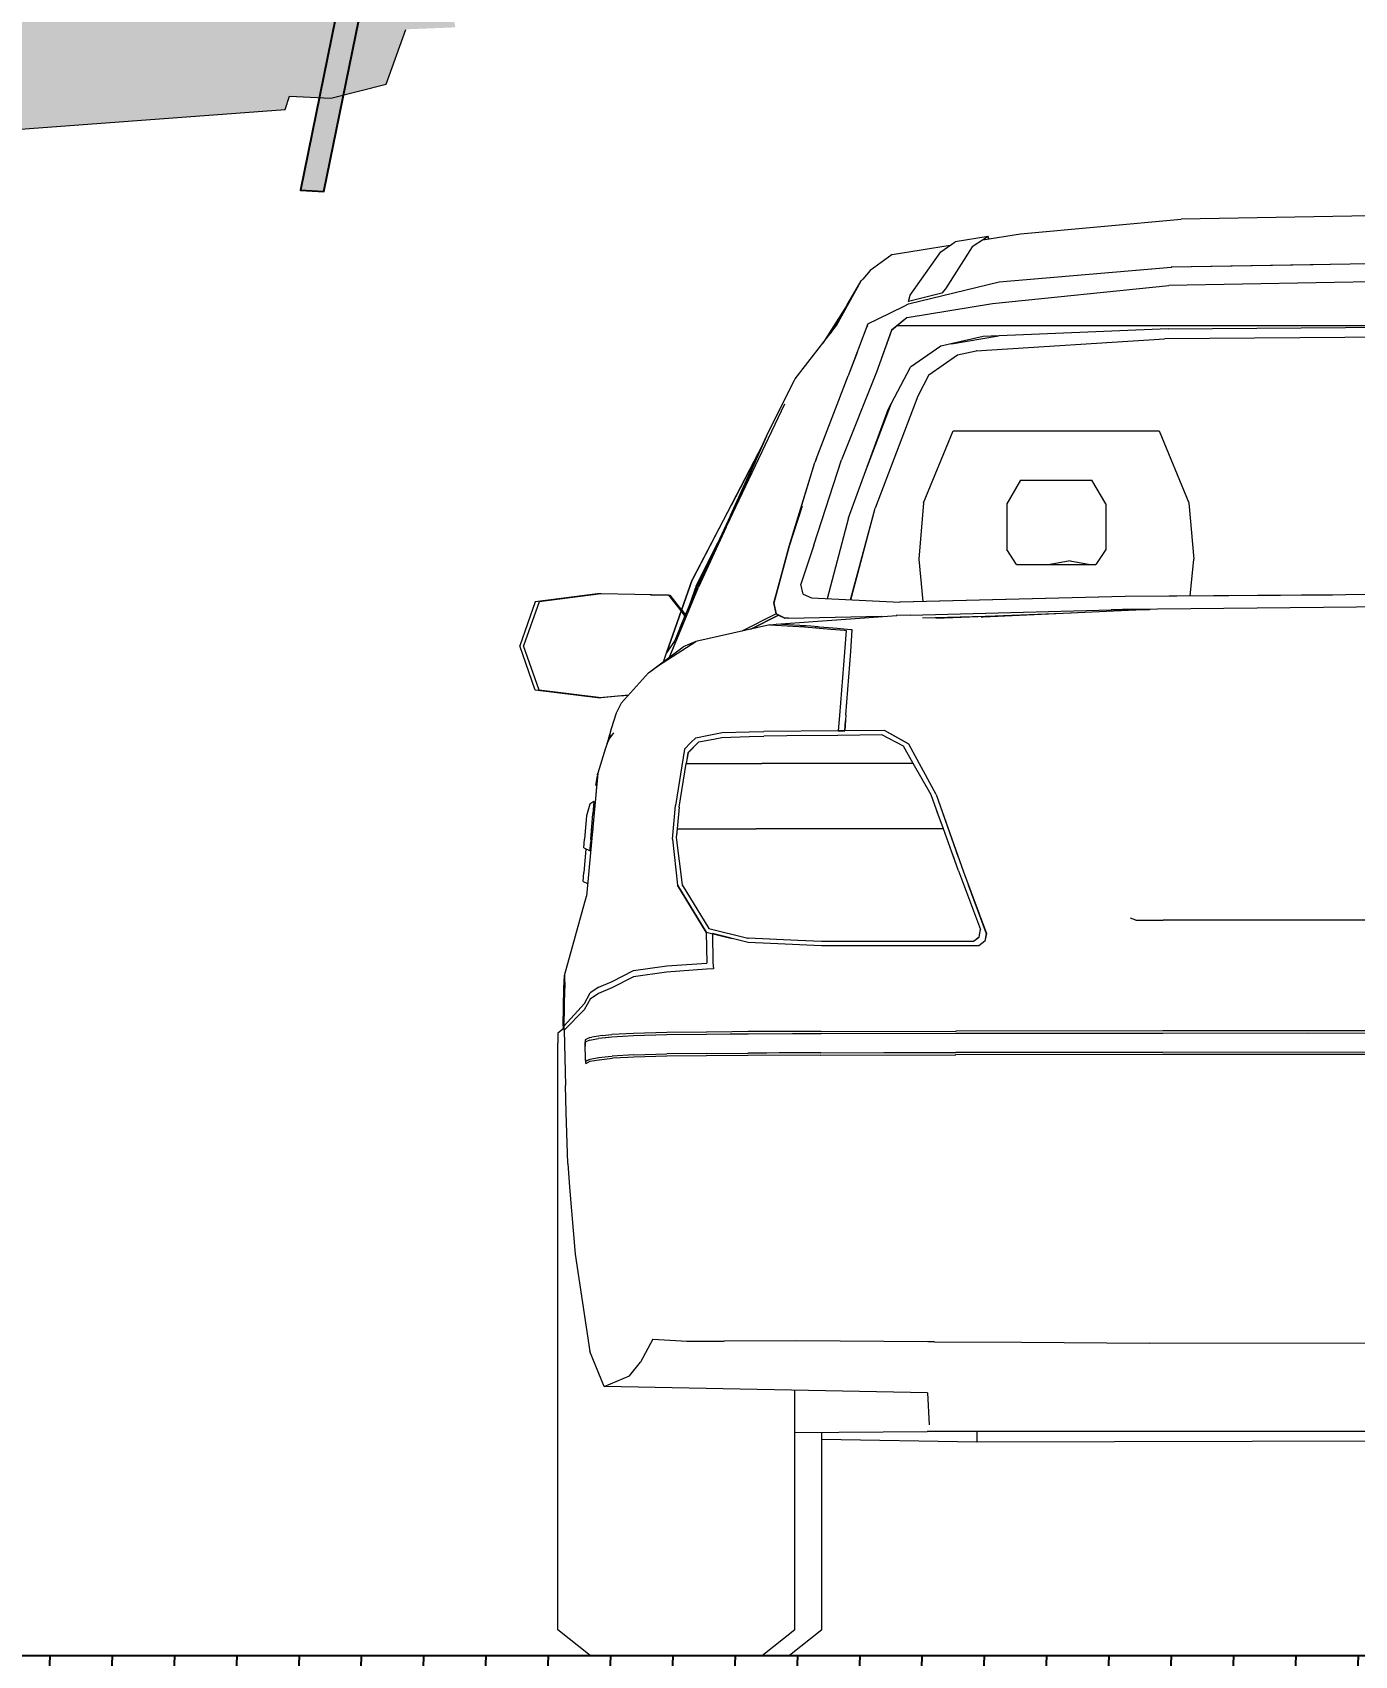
# Model space of a CAD drawing. Header units: metres. Extents: x 668617 to 675126, y 2286318 to 2293677.
# Drawn here: x 672143.228 to 672144.555, y 2287822.647 to 2287824.276 of the extents above; entities that cross this region are included whole.
import ezdxf

# ---------------------------------------------------------------- set-up
doc = ezdxf.new("R2010")
doc.units = ezdxf.units.M
doc.header["$MEASUREMENT"] = 0
doc.linetypes.add('CONTINUA', pattern=[0])
doc.layers.add('29-AMBIENTACION', color=252, linetype='Continuous', lineweight=0)
for name, color, linetype in [('DMTG_SECCIONES_VIALES', 250, 'Continuous'), ('ESTACIÓN', 7, 'Continuous'), ('PERSONA', 7, 'CONTINUA'), ('PERSONAS HATCH', 254, 'Continuous')]:
    doc.layers.add(name, color=color, linetype=linetype)
doc.styles.get("Standard").update_dxf_attribs({"font": 'arial.ttf'})
doc.dimstyles.get("Standard").update_dxf_attribs({"dimtxt": 0.18, "dimasz": 0.18, "dimexe": 0.18, "dimexo": 0.0625, "dimgap": 0.09, "dimtad": 0, "dimtih": 1, "dimtoh": 1, "dimdec": 4, "dimzin": 0, "dimdsep": 46, "dimtxsty": 'Standard', "dimcen": 0.09, "dimadec": 0, "dimazin": 0, "dimtfac": 1, "dimtdec": 4, "dimtofl": 0, "dimtmove": 0, "dimatfit": 3, "dimfxl": 1, "dimtolj": 1, "dimtzin": 0, "dimarcsym": 0})

# ---------------------------------------------------------------- blocks, each defined once
blk = doc.blocks.new('_ArchTick')
at = {"color": 0, "linetype": 'ByBlock', "const_width": 0.15}
blk.add_lwpolyline([(-0.5, -0.5), (0.5, 0.5)], dxfattribs=at)
blk = doc.blocks.new('*D450')
at = {"layer": 'Defpoints', "color": 0, "transparency": 16777216}
for p in [(672139.4035, 2287822.6467), (672146.4035, 2287822.6467), (672146.4035, 2287820.8551)]:
    blk.add_point(p, dxfattribs=at)
at = {"layer": 'DMTG_SECCIONES_VIALES', "color": 0, "lineweight": -2, "transparency": 16777216}
for p, q in [((672139.4035, 2287822.5842), (672139.4035, 2287820.6751)), ((672146.4035, 2287822.5842), (672146.4035, 2287820.6751)), ((672139.4035, 2287820.8551), (672142.5808, 2287820.8551)), ((672146.4035, 2287820.8551), (672143.2263, 2287820.8551))]:
    blk.add_line(p, q, dxfattribs=at)
at = {"layer": 'DMTG_SECCIONES_VIALES', "color": 0, "lineweight": -2, "transparency": 16777216, "xscale": 0.18, "yscale": 0.18, "zscale": 0.18, "rotation": 180}
blk.add_blockref('_ArchTick', (672139.4035, 2287820.8551), dxfattribs=at)
at = {"layer": 'DMTG_SECCIONES_VIALES', "color": 0, "lineweight": -2, "transparency": 16777216, "xscale": 0.18, "yscale": 0.18, "zscale": 0.18}
blk.add_blockref('_ArchTick', (672146.4035, 2287820.8551), dxfattribs=at)
at = {"layer": 'DMTG_SECCIONES_VIALES', "color": 0, "transparency": 16777216, "insert": (672142.9035, 2287820.8551), "char_height": 0.18, "attachment_point": 5}
blk.add_mtext('\\A1;7.50', dxfattribs=at)
blk = doc.blocks.new('A$C1159671A')
at = {"layer": '29-AMBIENTACION'}
for p, q in [((0.5025, 1.4273), (0.6638, 1.4422)), ((0.9362, 1.4471), (0.6638, 1.4422)), ((0.4226, 1.4093), (0.437, 1.4194)), ((0.4703, 1.4247), (0.437, 1.4194)), ((0.4703, 1.4247), (0.4542, 1.4145)), ((0.4648, 1.4213), (0.5025, 1.4273)), ((0.471, 1.4223), (0.4703, 1.4247)), ((0.3737, 1.4066), (0.3517, 1.3906)), ((0.3737, 1.4066), (0.4321, 1.416)), ((0.392, 1.3659), (0.4226, 1.4093)), ((0.4542, 1.4145), (0.4273, 1.3723)), ((0.3517, 1.3906), (0.3442, 1.3819)), ((0.54, 1.3843), (0.6538, 1.3938)), ((0.6189, 1.3909), (0.6538, 1.3939)), ((0.9362, 1.3986), (0.6538, 1.3939)), ((0.7966, 1.3963), (0.6538, 1.3938)), ((0.6542, 1.3939), (0.6545, 1.3939)), ((0.9362, 1.3987), (0.6545, 1.3939)), ((0.318, 1.3355), (0.3428, 1.3803)), ((0.3286, 1.3563), (0.3428, 1.3803)), ((0.3442, 1.3819), (0.3428, 1.3803)), ((0.3903, 1.357), (0.4812, 1.3794)), ((0.4273, 1.3723), (0.4236, 1.3678)), ((0.4744, 1.3576), (0.6516, 1.3755)), ((0.4812, 1.3794), (0.54, 1.3843)), ((0.4812, 1.3794), (0.4812, 1.3794)), ((0.9362, 1.3808), (0.6516, 1.3755)), ((0.9362, 1.3808), (0.6516, 1.3755)), ((0.6516, 1.3755), (0.6516, 1.3755)), ((0.3286, 1.3563), (0.3041, 1.3176)), ((0.3286, 1.3563), (0.3122, 1.3281)), ((0.3598, 1.342), (0.3857, 1.3548)), ((0.3857, 1.3548), (0.3903, 1.357)), ((0.3857, 1.3548), (0.3857, 1.3548)), ((0.3857, 1.3548), (0.3857, 1.3548)), ((0.3857, 1.3548), (0.3857, 1.3548)), ((0.3889, 1.3435), (0.4744, 1.3576)), ((0.4236, 1.3678), (0.3903, 1.3596)), ((0.3903, 1.3596), (0.392, 1.3659)), ((0.3903, 1.357), (0.3903, 1.357)), ((0.4744, 1.3576), (0.4744, 1.3576)), ((0.3495, 1.3369), (0.3295, 1.2848)), ((0.3495, 1.3369), (0.3483, 1.3337)), ((0.3495, 1.3369), (0.3598, 1.342)), ((0.3495, 1.3369), (0.3495, 1.3369)), ((0.3598, 1.342), (0.3598, 1.342)), ((0.3598, 1.342), (0.3598, 1.342)), ((0.3612, 1.3427), (0.3612, 1.3427)), ((0.3889, 1.3435), (0.373, 1.3306)), ((0.3889, 1.3434), (0.373, 1.3305)), ((0.3889, 1.3434), (0.3889, 1.3434)), ((0.2763, 1.2817), (0.318, 1.3355)), ((0.318, 1.3355), (0.318, 1.3355)), ((0.373, 1.3306), (0.3579, 1.2884)), ((0.373, 1.3305), (0.3579, 1.2884)), ((0.3791, 1.3355), (0.9362, 1.3355)), ((0.465, 1.3242), (0.4228, 1.3145)), ((0.4332, 1.3169), (0.4806, 1.3249)), ((0.4582, 1.3101), (0.6472, 1.322)), ((0.6508, 1.3322), (0.465, 1.3242)), ((0.9362, 1.3243), (0.6472, 1.322)), ((0.6472, 1.322), (0.6472, 1.322)), ((0.6472, 1.322), (0.6472, 1.322)), ((0.6508, 1.3322), (0.9362, 1.3343)), ((0.3386, 1.3083), (0.3297, 1.2848)), ((0.4228, 1.3145), (0.3923, 1.2934)), ((0.4106, 1.2857), (0.4395, 1.3058)), ((0.4106, 1.2857), (0.4395, 1.3058)), ((0.4395, 1.3058), (0.4582, 1.3101)), ((0.4395, 1.3058), (0.4582, 1.3101)), ((0.4395, 1.3058), (0.4395, 1.3058)), ((0.4583, 1.3101), (0.4582, 1.3101)), ((0.3579, 1.2884), (0.3229, 1.2005)), ((0.3699, 1.2512), (0.3923, 1.2934)), ((0.3923, 1.2934), (0.3923, 1.2934)), ((0.2476, 1.2242), (0.2763, 1.2817)), ((0.2476, 1.2242), (0.2755, 1.2801)), ((0.2763, 1.2817), (0.2763, 1.2817)), ((0.2975, 1.2013), (0.3297, 1.2848)), ((0.3295, 1.2848), (0.3295, 1.2847)), ((0.4106, 1.2857), (0.3994, 1.2644)), ((0.4106, 1.2857), (0.3994, 1.2644)), ((0.207, 1.133), (0.2659, 1.2568)), ((0.2659, 1.2568), (0.2659, 1.2568)), ((0.3463, 1.1871), (0.3732, 1.2574)), ((0.3994, 1.2644), (0.3567, 1.1519)), ((0.3994, 1.2644), (0.3567, 1.1519)), ((0.3994, 1.2644), (0.3994, 1.2644)), ((0.3298, 1.1422), (0.3698, 1.2511)), ((0.3698, 1.2511), (0.3699, 1.2512)), ((0.2476, 1.2242), (0.2091, 1.1375)), ((0.2476, 1.2242), (0.2094, 1.1381)), ((0.2115, 1.1445), (0.2476, 1.2242)), ((0.4054, 1.1575), (0.4351, 1.2295)), ((0.4351, 1.2295), (0.6419, 1.2295)), ((0.6419, 1.2295), (0.6716, 1.1575)), ((0.2436, 1.2155), (0.1732, 1.0803)), ((0.2433, 1.2147), (0.212, 1.1547)), ((0.2434, 1.215), (0.2222, 1.1742)), ((0.2433, 1.2148), (0.2433, 1.2147)), ((0.2705, 1.114), (0.2962, 1.198)), ((0.2713, 1.1164), (0.2962, 1.198)), ((0.2951, 1.1147), (0.3229, 1.2005)), ((0.2952, 1.1147), (0.3229, 1.2005)), ((0.2975, 1.2013), (0.2962, 1.198)), ((0.2962, 1.198), (0.2962, 1.198)), ((0.5027, 1.18), (0.4888, 1.1562)), ((0.5027, 1.18), (0.5743, 1.18)), ((0.5882, 1.1562), (0.5743, 1.18)), ((0.2217, 1.1659), (0.2214, 1.1653)), ((0.2217, 1.1659), (0.2218, 1.1661)), ((0.4054, 1.1575), (0.4004, 1.1007)), ((0.6716, 1.1575), (0.6766, 1.1007)), ((0.2118, 1.1543), (0.1731, 1.0801)), ((0.2115, 1.1445), (0.1782, 1.0734)), ((0.2106, 1.1409), (0.2105, 1.1406)), ((0.212, 1.1547), (0.2118, 1.1543)), ((0.2834, 1.1541), (0.2705, 1.114)), ((0.2826, 1.1534), (0.2829, 1.1545)), ((0.3299, 1.1423), (0.3084, 1.0611)), ((0.3298, 1.1422), (0.3298, 1.1422)), ((0.3321, 1.0599), (0.3567, 1.1519)), ((0.3322, 1.0599), (0.3567, 1.1519)), ((0.4888, 1.1562), (0.4888, 1.1104)), ((0.5882, 1.1562), (0.5882, 1.1104)), ((0.207, 1.133), (0.1792, 1.0728)), ((0.2102, 1.1399), (0.2103, 1.1402)), ((0.1994, 1.1186), (0.1769, 1.074)), ((0.1769, 1.074), (0.1988, 1.1174)), ((0.255, 1.0568), (0.2706, 1.1141)), ((0.2705, 1.114), (0.255, 1.0567)), ((0.2589, 1.0713), (0.2705, 1.114)), ((0.2706, 1.1141), (0.2712, 1.1163)), ((0.2951, 1.1147), (0.2822, 1.0756)), ((0.2952, 1.1147), (0.2822, 1.0756)), ((0.4987, 1.0955), (0.4888, 1.1104)), ((0.5882, 1.1104), (0.5783, 1.0955)), ((0.1761, 1.071), (0.1903, 1.0993)), ((0.4004, 1.1007), (0.4045, 1.0582)), ((0.4987, 1.0955), (0.5783, 1.0955)), ((0.5525, 1.0991), (0.5325, 1.0955)), ((0.5525, 1.0991), (0.5725, 1.0955)), ((0.6731, 1.0638), (0.6766, 1.1007)), ((0.1473, 1.0069), (0.1731, 1.0801)), ((0.1475, 1.0072), (0.1733, 1.0803)), ((0.1731, 1.0801), (0.1731, 1.0801)), ((0.1732, 1.0803), (0.1732, 1.0803)), ((0.1822, 1.0819), (0.1754, 1.0685)), ((0.1812, 1.0771), (0.1792, 1.0728)), ((0.1822, 1.0819), (0.1823, 1.0821)), ((0.2844, 1.0658), (0.2822, 1.0756)), ((0.0778, 1.066), (0.0155, 1.0581)), ((0.0817, 1.066), (0.0194, 1.0581)), ((0.0817, 1.066), (0.0778, 1.066)), ((0.1492, 1.0646), (0.0817, 1.066)), ((0.0817, 1.066), (0.0817, 1.066)), ((0.1311, 1.065), (0.1506, 1.0646)), ((0.1492, 1.0646), (0.162, 1.0485)), ((0.1492, 1.0646), (0.162, 1.0485)), ((0.1492, 1.0646), (0.1492, 1.0646)), ((0.1502, 1.0024), (0.1792, 1.0728)), ((0.1506, 1.0646), (0.1624, 1.0497)), ((0.1611, 1.0322), (0.1782, 1.0734)), ((0.1769, 1.074), (0.1703, 1.0544)), ((0.1769, 1.074), (0.1704, 1.0548)), ((0.1717, 1.0579), (0.174, 1.0646)), ((0.1754, 1.0685), (0.1727, 1.0603)), ((0.1727, 1.0602), (0.1727, 1.0603)), ((0.174, 1.0646), (0.1742, 1.0652)), ((0.1742, 1.0652), (0.1761, 1.071)), ((0.1761, 1.071), (0.1761, 1.071)), ((0.2844, 1.0658), (0.2929, 1.0618)), ((0.2844, 1.0658), (0.2929, 1.0618)), ((0.2929, 1.0618), (0.3816, 1.0576)), ((0.2929, 1.0618), (0.2929, 1.0618)), ((0.6076, 1.0633), (0.3816, 1.0576)), ((0.6076, 1.0633), (0.3817, 1.0576)), ((0.9362, 1.0656), (0.6076, 1.0633)), ((0.8157, 1.0647), (0.6076, 1.0633)), ((0.0155, 1.0581), (0, 1.0137)), ((0.0194, 1.0581), (0.0038, 1.0138)), ((0.0194, 1.0581), (0.0038, 1.0137)), ((0.162, 1.0485), (0.1647, 1.0451)), ((0.162, 1.0484), (0.1647, 1.0451)), ((0.1625, 1.0497), (0.1661, 1.0451)), ((0.1647, 1.0451), (0.1652, 1.0422)), ((0.1647, 1.0451), (0.1652, 1.0422)), ((0.1661, 1.0451), (0.1662, 1.0447)), ((0.2572, 1.0459), (0.2229, 1.0286)), ((0.2319, 1.0306), (0.2597, 1.0447)), ((0.2597, 1.0447), (0.2319, 1.0306)), ((0.2573, 1.046), (0.255, 1.0568)), ((0.255, 1.0567), (0.2572, 1.0459)), ((0.2572, 1.0459), (0.2552, 1.0555)), ((0.2572, 1.0459), (0.2552, 1.0555)), ((0.2661, 1.0416), (0.2572, 1.0459)), ((0.2572, 1.0459), (0.2661, 1.0416)), ((0.2597, 1.0447), (0.2572, 1.0459)), ((0.2572, 1.0459), (0.2572, 1.0459)), ((0.2661, 1.0416), (0.2573, 1.046)), ((0.2574, 1.0356), (0.3784, 1.0442)), ((0.2597, 1.0447), (0.266, 1.0416)), ((0.2696, 1.0417), (0.3634, 1.0436)), ((0.3784, 1.0442), (0.3779, 1.0442)), ((0.3786, 1.0442), (0.3784, 1.0442)), ((0.3784, 1.0442), (0.3784, 1.0442)), ((0.3917, 1.0446), (0.3786, 1.0442)), ((0.3917, 1.0446), (0.6068, 1.0502)), ((0.4794, 1.0436), (0.4044, 1.0417)), ((0.5535, 1.0466), (0.4175, 1.0411)), ((0.6402, 1.0507), (0.4653, 1.0424)), ((0.6063, 1.0502), (0.5938, 1.0498)), ((0.6067, 1.0502), (0.6051, 1.0501)), ((0.6325, 1.0503), (0.6063, 1.0502)), ((0.6067, 1.0502), (0.6063, 1.0502)), ((0.6067, 1.0502), (0.6063, 1.0502)), ((0.6067, 1.0502), (0.632, 1.0503)), ((0.6068, 1.0502), (0.6067, 1.0502)), ((0.6094, 1.0502), (0.6112, 1.0502)), ((0.6321, 1.0503), (0.632, 1.0503)), ((0.9362, 1.0534), (0.6402, 1.0507)), ((0.1502, 1.0024), (0.1647, 1.0377)), ((0.1611, 1.0322), (0.1556, 1.0191)), ((0.251, 1.035), (0.1766, 1.018)), ((0.251, 1.035), (0.2574, 1.0356)), ((0.251, 1.035), (0.2858, 1.0327)), ((0.2871, 1.0337), (0.2574, 1.0356)), ((0.2661, 1.0416), (0.266, 1.0416)), ((0.2696, 1.0417), (0.2661, 1.0416)), ((0.2921, 1.0334), (0.2818, 1.034)), ((0.2858, 1.0327), (0.3122, 1.0305)), ((0.2858, 1.0327), (0.2858, 1.0327)), ((0.2991, 1.0328), (0.2921, 1.0334)), ((0.3185, 1.0312), (0.2964, 1.033)), ((0.3122, 1.0305), (0.326, 1.0294)), ((0.3324, 1.03), (0.3185, 1.0312)), ((0.3275, 1.0292), (0.3258, 1.0075)), ((0.326, 1.0294), (0.3275, 1.0292)), ((0.3322, 1.0082), (0.3338, 1.0299)), ((0.3338, 1.0299), (0.3324, 1.03)), ((0.4653, 1.0424), (0.4633, 1.0422)), ((0.0155, 0.9694), (0, 1.0137)), ((0.0194, 0.9694), (0.0038, 1.0138)), ((0.0194, 0.9694), (0.0038, 1.0137)), ((0.1293, 0.9867), (0.1641, 1.0129)), ((0.1393, 0.9939), (0.1766, 1.018)), ((0.1556, 1.0191), (0.1473, 1.0069)), ((0.1766, 1.018), (0.1641, 1.0129)), ((0.1441, 0.9978), (0.1473, 1.0069)), ((0.3258, 1.0075), (0.3209, 0.9439)), ((0.3272, 0.9445), (0.3322, 1.0082)), ((0.102, 0.9566), (0.1293, 0.9867)), ((0.1293, 0.9867), (0.1393, 0.9939)), ((0.0778, 0.9616), (0.0155, 0.9694)), ((0.0817, 0.9616), (0.0194, 0.9694)), ((0.0817, 0.9616), (0.0778, 0.9616)), ((0.08, 0.9618), (0.1094, 0.9647)), ((0.1091, 0.9644), (0.0817, 0.9616)), ((0.0817, 0.9616), (0.0817, 0.9616)), ((0.1, 0.9635), (0.109, 0.9643)), ((0.1091, 0.9644), (0.1091, 0.9644)), ((0.0921, 0.9307), (0.097, 0.9465)), ((0.097, 0.9465), (0.102, 0.9566)), ((0.0906, 0.9258), (0.0921, 0.9307)), ((0.3209, 0.9439), (0.3197, 0.9284)), ((0.3272, 0.9445), (0.3262, 0.9284)), ((0.3262, 0.9284), (0.3269, 0.9385)), ((0.0875, 0.9158), (0.086, 0.9109)), ((0.0875, 0.9158), (0.0904, 0.9215)), ((0.0879, 0.9165), (0.0904, 0.9248)), ((0.0904, 0.9244), (0.0882, 0.9172)), ((0.0902, 0.9212), (0.0904, 0.9244)), ((0.094, 0.9265), (0.0904, 0.9215)), ((0.0904, 0.9248), (0.0906, 0.9258)), ((0.0904, 0.9248), (0.0904, 0.9247)), ((0.0904, 0.9248), (0.0904, 0.9248)), ((0.0904, 0.9247), (0.0907, 0.9219)), ((0.0906, 0.9219), (0.0904, 0.9244)), ((0.1654, 0.9101), (0.1718, 0.9166)), ((0.1654, 0.9101), (0.1718, 0.9166)), ((0.1798, 0.9174), (0.1688, 0.9064)), ((0.1798, 0.9174), (0.1689, 0.9064)), ((0.1718, 0.9166), (0.1767, 0.9215)), ((0.1718, 0.9166), (0.1718, 0.9166)), ((0.1767, 0.9215), (0.1899, 0.9241)), ((0.1767, 0.9215), (0.1767, 0.9215)), ((0.1798, 0.9174), (0.1962, 0.9205)), ((0.1798, 0.9174), (0.1798, 0.9174)), ((0.1899, 0.9241), (0.1931, 0.9247)), ((0.1899, 0.9241), (0.1899, 0.9241)), ((0.1931, 0.9247), (0.2032, 0.9267)), ((0.1962, 0.9205), (0.2028, 0.9218)), ((0.2028, 0.9218), (0.2301, 0.9227)), ((0.2032, 0.9267), (0.2302, 0.9273)), ((0.2301, 0.9227), (0.2448, 0.9232)), ((0.2302, 0.9273), (0.2451, 0.9276)), ((0.2679, 0.9234), (0.2448, 0.9232)), ((0.2448, 0.9232), (0.2448, 0.9232)), ((0.3197, 0.9284), (0.2451, 0.9276)), ((0.2451, 0.9276), (0.2451, 0.9276)), ((0.3193, 0.9239), (0.2679, 0.9234)), ((0.3194, 0.9239), (0.3193, 0.9239)), ((0.3635, 0.9243), (0.3194, 0.9239)), ((0.3634, 0.9243), (0.3194, 0.9239)), ((0.3661, 0.9288), (0.3197, 0.9284)), ((0.3197, 0.9284), (0.3262, 0.9284)), ((0.3661, 0.9288), (0.3262, 0.9284)), ((0.3852, 0.9129), (0.3634, 0.9243)), ((0.3852, 0.9129), (0.3635, 0.9243)), ((0.3905, 0.915), (0.3661, 0.9288)), ((0.3895, 0.9156), (0.3661, 0.9288)), ((0.395, 0.8957), (0.3852, 0.9129)), ((0.3949, 0.8957), (0.3852, 0.9129)), ((0.4179, 0.8645), (0.3905, 0.915)), ((0.4179, 0.8644), (0.3905, 0.915)), ((0.086, 0.9109), (0.0783, 0.8859)), ((0.1654, 0.9101), (0.1562, 0.8534)), ((0.1654, 0.9101), (0.1562, 0.8534)), ((0.1689, 0.9064), (0.1671, 0.8957)), ((0.1688, 0.9064), (0.1677, 0.8994)), ((0.0783, 0.8859), (0.0669, 0.7625)), ((0.078, 0.8843), (0.0763, 0.8646)), ((0.0763, 0.8734), (0.0779, 0.8833)), ((0.078, 0.8843), (0.0783, 0.8859)), ((0.0781, 0.8844), (0.078, 0.8843)), ((0.16, 0.8519), (0.1671, 0.8957)), ((0.16, 0.8519), (0.1671, 0.8957)), ((0.1671, 0.8957), (0.2008, 0.8957)), ((0.1671, 0.8957), (0.1671, 0.8957)), ((0.2008, 0.8957), (0.2428, 0.8957)), ((0.3172, 0.8957), (0.2428, 0.8957)), ((0.395, 0.8957), (0.3172, 0.8957)), ((0.3172, 0.8957), (0.3172, 0.8957)), ((0.4129, 0.8642), (0.3949, 0.8957)), ((0.4218, 0.8397), (0.4129, 0.8642)), ((0.4129, 0.8642), (0.4129, 0.8642)), ((0.4139, 0.8613), (0.4129, 0.8642)), ((0.4179, 0.8645), (0.4453, 0.7867)), ((0.4179, 0.8644), (0.4401, 0.8016)), ((0.0703, 0.8548), (0.0669, 0.8432)), ((0.0743, 0.8574), (0.0703, 0.8548)), ((0.0743, 0.8574), (0.0734, 0.845)), ((0.1531, 0.8198), (0.1562, 0.8534)), ((0.16, 0.8519), (0.1579, 0.8301)), ((0.16, 0.8519), (0.1579, 0.8301)), ((0.0669, 0.8432), (0.065, 0.8197)), ((0.0714, 0.8194), (0.0734, 0.845)), ((0.0735, 0.8355), (0.0728, 0.8263)), ((0.0735, 0.8355), (0.0738, 0.8371)), ((0.4252, 0.8301), (0.4191, 0.8471)), ((0.0643, 0.8109), (0.065, 0.8197)), ((0.0705, 0.8081), (0.0712, 0.8171)), ((0.0706, 0.81), (0.0712, 0.8171)), ((0.0714, 0.8194), (0.0712, 0.8171)), ((0.0725, 0.8229), (0.0716, 0.8223)), ((0.1531, 0.8198), (0.1582, 0.7735)), ((0.1531, 0.8198), (0.1531, 0.8198)), ((0.1579, 0.8301), (0.1571, 0.8212)), ((0.1571, 0.8212), (0.1628, 0.7738)), ((0.1579, 0.8301), (0.1573, 0.8231)), ((0.1579, 0.8301), (0.183, 0.8301)), ((0.1579, 0.8301), (0.1579, 0.8301)), ((0.183, 0.8301), (0.1956, 0.8301)), ((0.1956, 0.8301), (0.2373, 0.8301)), ((0.3112, 0.8301), (0.2373, 0.8301)), ((0.4252, 0.8301), (0.3112, 0.8301)), ((0.4405, 0.7879), (0.4252, 0.8301)), ((0.0643, 0.8109), (0.0705, 0.8081)), ((0.0662, 0.8095), (0.0644, 0.7861)), ((0.0664, 0.8099), (0.0662, 0.8095)), ((0.4405, 0.7879), (0.4344, 0.8048)), ((0.0637, 0.7772), (0.0644, 0.7861)), ((0.4405, 0.7879), (0.4626, 0.7288)), ((0.4453, 0.7867), (0.4684, 0.7251)), ((0.0637, 0.7772), (0.068, 0.7752)), ((0.1582, 0.7735), (0.1872, 0.7263)), ((0.1872, 0.7263), (0.1582, 0.7735)), ((0.1628, 0.7738), (0.1898, 0.73)), ((0.1628, 0.7738), (0.1633, 0.7729)), ((0.4501, 0.7738), (0.4683, 0.7251)), ((0.0449, 0.6829), (0.0669, 0.7625)), ((0.6185, 0.7383), (0.613, 0.7404)), ((0.6185, 0.7383), (0.6457, 0.7383)), ((0.9362, 0.7383), (0.6457, 0.7383)), ((0.1872, 0.7263), (0.2132, 0.7199)), ((0.1872, 0.7263), (0.1876, 0.6953)), ((0.1872, 0.7263), (0.1872, 0.7263)), ((0.1898, 0.73), (0.229, 0.7203)), ((0.1934, 0.7248), (0.1938, 0.6957)), ((0.2291, 0.7159), (0.1934, 0.7248)), ((0.1934, 0.7248), (0.1938, 0.6957)), ((0.251, 0.7193), (0.229, 0.7203)), ((0.229, 0.7203), (0.2291, 0.7203)), ((0.2791, 0.718), (0.2291, 0.7203)), ((0.3027, 0.7169), (0.2791, 0.718)), ((0.461, 0.7211), (0.4554, 0.7169)), ((0.4601, 0.7204), (0.4554, 0.7169)), ((0.4667, 0.7171), (0.4609, 0.7127)), ((0.4667, 0.7171), (0.4609, 0.7127)), ((0.461, 0.7211), (0.4626, 0.7288)), ((0.4615, 0.7235), (0.4626, 0.7288)), ((0.4626, 0.7288), (0.4626, 0.7288)), ((0.4684, 0.7251), (0.4667, 0.7171)), ((0.4683, 0.7251), (0.4667, 0.7171)), ((0.2517, 0.7149), (0.2291, 0.7159)), ((0.3027, 0.7127), (0.2517, 0.7149)), ((0.4382, 0.7169), (0.3027, 0.7169)), ((0.3027, 0.7169), (0.3027, 0.7169)), ((0.438, 0.7127), (0.3027, 0.7127)), ((0.3027, 0.7127), (0.3027, 0.7127)), ((0.4609, 0.7127), (0.438, 0.7127)), ((0.438, 0.7127), (0.438, 0.7127)), ((0.4554, 0.7169), (0.4382, 0.7169)), ((0.4554, 0.7169), (0.4554, 0.7169)), ((0.0926, 0.6767), (0.1142, 0.6879)), ((0.1142, 0.6879), (0.1475, 0.6925)), ((0.1142, 0.6879), (0.1142, 0.6879)), ((0.1474, 0.6862), (0.1142, 0.6816)), ((0.1875, 0.689), (0.1474, 0.6862)), ((0.1474, 0.6862), (0.1474, 0.6862)), ((0.1475, 0.6925), (0.1876, 0.6953)), ((0.1475, 0.6925), (0.1475, 0.6925)), ((0.1943, 0.6895), (0.1875, 0.689)), ((0.1938, 0.6957), (0.1943, 0.6895)), ((0.1938, 0.6957), (0.1943, 0.6895)), ((0.0434, 0.6323), (0.0443, 0.6701)), ((0.0434, 0.6323), (0.0443, 0.6701)), ((0.0443, 0.6701), (0.0449, 0.6828)), ((0.0444, 0.6323), (0.0452, 0.6701)), ((0.0449, 0.6829), (0.0452, 0.6701)), ((0.0449, 0.6828), (0.0449, 0.6829)), ((0.0792, 0.671), (0.0706, 0.6654)), ((0.0925, 0.6704), (0.0791, 0.6647)), ((0.0792, 0.671), (0.0926, 0.6767)), ((0.1142, 0.6816), (0.0925, 0.6704)), ((0.0925, 0.6704), (0.0925, 0.6704)), ((0.0926, 0.6767), (0.0926, 0.6767)), ((0.0444, 0.6323), (0.0648, 0.6546)), ((0.0705, 0.6591), (0.0647, 0.6483)), ((0.0648, 0.6546), (0.0706, 0.6654)), ((0.0648, 0.6546), (0.0648, 0.6546)), ((0.0791, 0.6647), (0.0705, 0.6591)), ((0.0647, 0.6483), (0.0445, 0.6278)), ((0.0445, 0.6299), (0.0382, 0.6249)), ((0.0382, 0.6249), (0.0382, 0.6147)), ((0.0434, 0.6323), (0.0434, 0.629)), ((0.0434, 0.6323), (0.0434, 0.629)), ((0.0444, 0.6323), (0.0444, 0.6323)), ((0.0445, 0.6278), (0.0444, 0.6323)), ((0.0445, 0.6278), (0.0457, 0.5722)), ((0.0701, 0.6205), (0.0655, 0.6182)), ((0.0701, 0.6205), (0.0722, 0.6208)), ((0.0788, 0.6219), (0.0722, 0.6208)), ((0.077, 0.6192), (0.0789, 0.6195)), ((0.0827, 0.6224), (0.0788, 0.6219)), ((0.0925, 0.621), (0.0789, 0.6195)), ((0.0827, 0.6224), (0.0924, 0.6235)), ((0.0925, 0.621), (0.0832, 0.62)), ((0.1142, 0.6247), (0.0924, 0.6235)), ((0.0924, 0.6235), (0.0924, 0.6235)), ((0.1142, 0.6222), (0.0925, 0.621)), ((0.1035, 0.6216), (0.0925, 0.621)), ((0.1476, 0.6255), (0.1142, 0.6247)), ((0.1475, 0.6231), (0.1142, 0.6222)), ((0.1476, 0.6255), (0.1475, 0.6255)), ((0.1875, 0.6236), (0.1475, 0.6231)), ((0.1876, 0.626), (0.1476, 0.6255)), ((0.1876, 0.626), (0.1875, 0.626)), ((0.211, 0.6238), (0.1875, 0.6236)), ((0.2131, 0.6263), (0.1876, 0.626)), ((0.2291, 0.6239), (0.211, 0.6238)), ((0.2291, 0.6264), (0.2131, 0.6263)), ((0.3025, 0.6267), (0.2291, 0.6264)), ((0.2737, 0.6241), (0.2291, 0.6239)), ((0.2291, 0.6239), (0.2291, 0.6239)), ((0.3025, 0.6242), (0.2737, 0.6241)), ((0.3025, 0.6267), (0.4379, 0.627)), ((0.3025, 0.6267), (0.4378, 0.627)), ((0.3025, 0.6267), (0.3025, 0.6267)), ((0.4378, 0.6245), (0.3025, 0.6242)), ((0.4092, 0.627), (0.4092, 0.6269)), ((0.4094, 0.627), (0.4094, 0.6269)), ((0.6456, 0.6272), (0.4378, 0.627)), ((0.6456, 0.6247), (0.4378, 0.6245)), ((0.6455, 0.6247), (0.4378, 0.6245)), ((0.6456, 0.6272), (0.4379, 0.627)), ((0.9362, 0.6248), (0.6455, 0.6247)), ((0.9362, 0.6273), (0.6456, 0.6272)), ((0.7909, 0.6248), (0.6456, 0.6247)), ((0.0382, 0.5848), (0.0382, 0.6147)), ((0.0655, 0.6182), (0.0655, 0.6182)), ((0.0655, 0.6182), (0.0655, 0.6118)), ((0.0658, 0.5999), (0.0655, 0.6118)), ((0.0668, 0.6164), (0.0656, 0.6158)), ((0.0656, 0.6158), (0.0656, 0.6158)), ((0.0656, 0.6107), (0.0656, 0.6158)), ((0.0659, 0.6011), (0.0657, 0.6107)), ((0.0702, 0.618), (0.0668, 0.6164)), ((0.0702, 0.618), (0.077, 0.6192)), ((0.1143, 0.6032), (0.0928, 0.6019)), ((0.1143, 0.6032), (0.1475, 0.604)), ((0.1143, 0.6032), (0.1143, 0.6032)), ((0.1873, 0.6045), (0.1475, 0.604)), ((0.1475, 0.604), (0.1475, 0.604)), ((0.1873, 0.6045), (0.2288, 0.6048)), ((0.1873, 0.6045), (0.1873, 0.6045)), ((0.2479, 0.6049), (0.2288, 0.6048)), ((0.2288, 0.6048), (0.2288, 0.6048)), ((0.2604, 0.605), (0.2479, 0.6049)), ((0.3022, 0.6051), (0.2604, 0.605)), ((0.3022, 0.6051), (0.4133, 0.6054)), ((0.3022, 0.6029), (0.4376, 0.6031)), ((0.3655, 0.6053), (0.4376, 0.6054)), ((0.4376, 0.6031), (0.4375, 0.6031)), ((0.6454, 0.6056), (0.4376, 0.6054)), ((0.6454, 0.6056), (0.4376, 0.6054)), ((0.6454, 0.6033), (0.4376, 0.6031)), ((0.9362, 0.6057), (0.6454, 0.6056)), ((0.9362, 0.6034), (0.6454, 0.6033)), ((0.6454, 0.6033), (0.6454, 0.6033)), ((0.0661, 0.5943), (0.0658, 0.5999)), ((0.0661, 0.5943), (0.0658, 0.5999)), ((0.0659, 0.6011), (0.0659, 0.6011)), ((0.0661, 0.5967), (0.0659, 0.6003)), ((0.0661, 0.5967), (0.0659, 0.6001)), ((0.0661, 0.5967), (0.0707, 0.5989)), ((0.0661, 0.5943), (0.0707, 0.5966)), ((0.0687, 0.598), (0.0707, 0.5989)), ((0.0707, 0.5989), (0.0794, 0.6004)), ((0.0707, 0.5989), (0.0794, 0.6004)), ((0.0707, 0.5966), (0.0794, 0.5981)), ((0.0794, 0.6004), (0.0886, 0.6015)), ((0.0794, 0.5981), (0.0795, 0.5981)), ((0.0796, 0.5982), (0.0929, 0.5997)), ((0.0886, 0.6015), (0.0928, 0.6019)), ((0.1083, 0.6006), (0.0929, 0.5997)), ((0.1143, 0.6009), (0.1083, 0.6006)), ((0.1475, 0.6017), (0.1143, 0.6009)), ((0.1873, 0.6022), (0.1475, 0.6017)), ((0.1475, 0.6017), (0.1475, 0.6017)), ((0.2288, 0.6026), (0.1873, 0.6022)), ((0.2288, 0.6026), (0.1873, 0.6022)), ((0.1873, 0.6022), (0.1873, 0.6022)), ((0.3021, 0.6029), (0.2288, 0.6026)), ((0.3022, 0.6029), (0.2288, 0.6026)), ((0.3021, 0.6029), (0.3022, 0.6029)), ((0.0382, 0.5372), (0.0382, 0.5848)), ((0.0465, 0.5453), (0.0457, 0.5722)), ((0.0481, 0.494), (0.0465, 0.5453)), ((0.0382, 0.4751), (0.0382, 0.5372)), ((0.0481, 0.494), (0.05, 0.4702)), ((0.0382, 0.4029), (0.0382, 0.4751)), ((0.05, 0.4702), (0.0555, 0.4029)), ((0.0382, 0.3254), (0.0382, 0.4029)), ((0.0555, 0.4029), (0.0704, 0.3051)), ((0.0382, 0.2478), (0.0382, 0.3254)), ((0.1334, 0.3177), (0.121, 0.2946)), ((0.1334, 0.3177), (0.1675, 0.3155)), ((0.1675, 0.3155), (0.205, 0.3156)), ((0.2774, 0.3161), (0.205, 0.3156)), ((0.205, 0.3156), (0.205, 0.3156)), ((0.4096, 0.3151), (0.2774, 0.3161)), ((0.2774, 0.3161), (0.2774, 0.3161)), ((0.4163, 0.315), (0.4096, 0.3151)), ((0.4163, 0.315), (0.5035, 0.3145)), ((0.5035, 0.3145), (0.6323, 0.3136)), ((0.9362, 0.3131), (0.6323, 0.3136)), ((0.9362, 0.3131), (0.6323, 0.3136)), ((0.0846, 0.27), (0.0704, 0.3051)), ((0.1101, 0.2807), (0.121, 0.2946)), ((0.121, 0.2946), (0.121, 0.2946)), ((0.0846, 0.27), (0.1101, 0.2807)), ((0.1101, 0.2807), (0.1101, 0.2807)), ((0.4092, 0.2639), (0.0846, 0.27)), ((0.0846, 0.27), (0.0846, 0.27)), ((0.2762, 0.2478), (0.2762, 0.2664)), ((0.4092, 0.2639), (0.4108, 0.2318)), ((0.0382, 0.1756), (0.0382, 0.2478)), ((0.2762, 0.1756), (0.2762, 0.2478)), ((0.2762, 0.2238), (0.4089, 0.2249)), ((0.3032, 0.1756), (0.3032, 0.224)), ((0.4589, 0.2143), (0.3032, 0.2169)), ((0.9362, 0.225), (0.4089, 0.2249)), ((0.4589, 0.2249), (0.4589, 0.2143)), ((0.9362, 0.2155), (0.4589, 0.2143)), ((0.0382, 0.1136), (0.0382, 0.1756)), ((0.2762, 0.1136), (0.2762, 0.1756)), ((0.3032, 0.1136), (0.3032, 0.1756)), ((0.0382, 0.066), (0.0382, 0.1136)), ((0.2762, 0.066), (0.2762, 0.1136)), ((0.3032, 0.066), (0.3032, 0.1136)), ((0.0382, 0.036), (0.0382, 0.066)), ((0.2762, 0.036), (0.2762, 0.066)), ((0.3032, 0.036), (0.3032, 0.066)), ((0.0382, 0.0258), (0.0382, 0.036)), ((0.2762, 0.0258), (0.2762, 0.036)), ((0.3032, 0.0258), (0.3032, 0.036)), ((0.0707, 0), (0.0382, 0.0258)), ((0.2762, 0.0258), (0.2437, 0)), ((0.3032, 0.0258), (0.2707, 0)), ((0.2437, 0), (0.0707, 0)), ((0.2707, 0), (0.2437, 0))]:
    blk.add_line(p, q, dxfattribs=at)
blk = doc.blocks.new('*D426')
at = {"layer": 'Defpoints', "color": 0, "transparency": 16777216}
for p in [(672142.9035, 2287822.6467), (672146.4035, 2287822.6467), (672146.4035, 2287821.3501)]:
    blk.add_point(p, dxfattribs=at)
at = {"layer": 'DMTG_SECCIONES_VIALES', "color": 0, "lineweight": -2, "transparency": 16777216}
for p, q in [((672142.9035, 2287822.5842), (672142.9035, 2287821.1701)), ((672146.4035, 2287822.5842), (672146.4035, 2287821.1701)), ((672142.9035, 2287821.3501), (672144.3301, 2287821.3501)), ((672146.4035, 2287821.3501), (672144.977, 2287821.3501))]:
    blk.add_line(p, q, dxfattribs=at)
at = {"layer": 'DMTG_SECCIONES_VIALES', "color": 0, "lineweight": -2, "transparency": 16777216, "xscale": 0.18, "yscale": 0.18, "zscale": 0.18, "rotation": 180}
blk.add_blockref('_ArchTick', (672142.9035, 2287821.3501), dxfattribs=at)
at = {"layer": 'DMTG_SECCIONES_VIALES', "color": 0, "lineweight": -2, "transparency": 16777216, "xscale": 0.18, "yscale": 0.18, "zscale": 0.18}
blk.add_blockref('_ArchTick', (672146.4035, 2287821.3501), dxfattribs=at)
at = {"layer": 'DMTG_SECCIONES_VIALES', "color": 0, "transparency": 16777216, "insert": (672144.6535, 2287821.3501), "char_height": 0.18, "attachment_point": 5}
blk.add_mtext('\\A1;3.50', dxfattribs=at)
blk = doc.blocks.new('*D429')
at = {"layer": 'Defpoints', "color": 0, "transparency": 16777216}
for p in [(672133.9035, 2287822.7967), (672161.3035, 2287822.7967), (672161.3035, 2287819.8747)]:
    blk.add_point(p, dxfattribs=at)
at = {"layer": 'DMTG_SECCIONES_VIALES', "color": 0, "lineweight": -2, "transparency": 16777216}
for p, q in [((672133.9035, 2287822.7342), (672133.9035, 2287819.6947)), ((672161.3035, 2287822.7342), (672161.3035, 2287819.6947)), ((672133.9035, 2287819.8747), (672147.2086, 2287819.8747)), ((672161.3035, 2287819.8747), (672147.9985, 2287819.8747))]:
    blk.add_line(p, q, dxfattribs=at)
at = {"layer": 'DMTG_SECCIONES_VIALES', "color": 0, "lineweight": -2, "transparency": 16777216, "xscale": 0.18, "yscale": 0.18, "zscale": 0.18, "rotation": 180}
blk.add_blockref('_ArchTick', (672133.9035, 2287819.8747), dxfattribs=at)
at = {"layer": 'DMTG_SECCIONES_VIALES', "color": 0, "lineweight": -2, "transparency": 16777216, "xscale": 0.18, "yscale": 0.18, "zscale": 0.18}
blk.add_blockref('_ArchTick', (672161.3035, 2287819.8747), dxfattribs=at)
at = {"layer": 'DMTG_SECCIONES_VIALES', "color": 0, "transparency": 16777216, "insert": (672147.6035, 2287819.8747), "char_height": 0.18, "attachment_point": 5}
blk.add_mtext('\\A1;27.40', dxfattribs=at)
blk = doc.blocks.new('PeopleS18')
at = {"layer": 'PERSONAS HATCH', "linetype": 'Continuous'}
h = blk.add_hatch(color=256, dxfattribs=at)
h.paths.add_polyline_path([(162.9, 1038.3), (121, 820.3), (119.8, 352.1), (100.6, 91), (109, 88.6), (67.1, 50.3), (9.6, 40.7), (0, 0), (94.6, 2.4), (188, 0), (253.9, -1.2), (253.9, 32.3), (247.9, 69.5), (268.2, 73), (328.1, 767.6), (367.6, 85), (374.8, 83.8), (370, 47.9), (370, 2.4), (498.2, 0), (499.4, 34.7), (489.8, 80.2), (511.3, 77.8), (530.5, 415.5), (553.3, 831.1), (546.1, 856.2), (596.4, 955.6), (664.6, 1158), (580.8, 1502.9), (485, 1522.1), (483.8, 1531.7), (425.1, 1547.2), (420.3, 1577.2), (393.4, 1586.2), (422.7, 1613.1), (435.9, 1653.8), (434.7, 1738.8), (413.2, 1798.7), (377.2, 1811.9), (306.6, 1816.7), (268.2, 1795.1), (255.1, 1753.2), (258.7, 1626.3), (286.2, 1595.1), (279.1, 1550), (214.4, 1530.5), (214.4, 1525.7), (87.4, 1496.9), (-99.4, 1482.6), (-391.6, 1486.1), (-392.8, 1477.8), (-439.5, 1487.3), (-531.7, 1482.6), (-535.3, 1463.4), (-491, 1461), (-474.2, 1411.9), (-425.1, 1398.7), (-388, 1399.9), (-384.4, 1387.9), (-59.9, 1359.2), (158.1, 1370)])
h.paths.add_polyline_path([(529.3, 1276.6), (549.7, 1107.7), (519.7, 990.4)], flags=16)
at = {"color": 7, "lineweight": 0}
blk.add_lwpolyline([(-59.9, 1359.2), (-384.4, 1387.9), (-388, 1399.9), (-425.1, 1398.7), (-474.2, 1411.9), (-491, 1461)], dxfattribs=at)
at = {"layer": 'PERSONA', "color": 7, "lineweight": 0}
blk.add_lwpolyline([(-59.9, 1359.2), (-384.4, 1387.9), (-388, 1399.9), (-425.1, 1398.7), (-474.2, 1411.9), (-491, 1461)], dxfattribs=at)
blk = doc.blocks.new('A$C14822504')
at = {"layer": 'PERSONA', "xscale": 0.0009999999892897904, "yscale": 0.0009999999892897904, "zscale": 0.0009999999892897904}
blk.add_blockref('PeopleS18', (0.5353, 0.0012), dxfattribs=at)
blk = doc.blocks.new('Banderero 1')
at = {"layer": 'ESTACIÓN'}
h = blk.add_hatch(color=252, dxfattribs=at)
h.dxf.hatch_style = 1
h.paths.add_polyline_path([(-13.683, 44.961), (-13.292, 44.982), (-13.038, 44.93), (-13.825, 49.086), (-15.389, 56.406), (-16.024, 56.384), (-14.46, 49.064)])
h.paths.add_polyline_path([(-12.702, 39.776), (-12.067, 39.798), (-12.543, 42.312), (-12.857, 42.302), (-13.197, 42.393)])
blk.add_lwpolyline([(-15.389, 56.406), (-13.825, 49.086), (-12.067, 39.798), (-12.702, 39.776), (-14.46, 49.064), (-16.024, 56.384)], close=True, dxfattribs=at)
at = {"xscale": 30.24292728832366, "yscale": 30.24292728832366, "zscale": 30.24292728832366}
blk.add_blockref('A$C14822504', (-16.189, -0.036), dxfattribs=at)

msp = doc.modelspace()

# ---------------------------------------------------------------- hatches: boundary and pattern name
at = {"layer": 'DMTG_SECCIONES_VIALES', "true_color": 0x000000}
h = msp.add_hatch(dxfattribs=at)
h.set_pattern_fill('ANSI31', color=18, scale=0.5, angle=43)
h.set_pattern_definition([(88, (672152.925386, 2287752.40659), (-0.062461927, 0.00218122), [])])
h.paths.add_polyline_path([(672146.40355, 2287822.64673), (672139.40355, 2287822.64673), (672139.40355, 2287822.39673), (672146.40355, 2287822.39673)])

# ---------------------------------------------------------------- linework, layer by layer
at = {"layer": 'DMTG_SECCIONES_VIALES'}
msp.add_lwpolyline([(672133.90355, 2287822.79673), (672139.40355, 2287822.79673), (672139.40355, 2287822.64673), (672146.40355, 2287822.64673), (672146.40355, 2287822.79673), (672148.30355, 2287822.79673), (672148.30355, 2287822.64673), (672151.80355, 2287822.64673), (672156.50355, 2287822.64673), (672156.50355, 2287822.79673), (672161.30355, 2287822.79673)], dxfattribs=at)

# ---------------------------------------------------------------- block references
at = {"layer": 'DMTG_SECCIONES_VIALES', "xscale": -0.03717031077166142, "yscale": 0.03717031077166142, "zscale": 0.03717031077166142, "rotation": 359.2028385361931}
msp.add_blockref('Banderero 1', (672143.02801, 2287822.64493), dxfattribs=at)
at = {"layer": 'DMTG_SECCIONES_VIALES'}
msp.add_blockref('A$C1159671A', (672143.71737, 2287822.64673), dxfattribs=at)

# ---------------------------------------------------------------- dimensions: what is measured, and where the dimension line sits
for base, p1, p2, picture, middle in [((672161.30355, 2287819.87469), (672133.90355, 2287822.79673), (672161.30355, 2287822.79673), '*D429', (672147.60355, 2287819.87469)), ((672146.40355, 2287821.35009), (672142.90355, 2287822.64673), (672146.40355, 2287822.64673), '*D426', (672144.65355, 2287821.35009))]:
    dim = msp.add_linear_dim(base=base, p1=p1, p2=p2, dimstyle='Standard', override={"dimdec": 2, "dimblk1": 'ArchTick', "dimblk2": 'ArchTick', "dimsah": 1}, dxfattribs=at)
    dim.commit()
    dim.dimension.update_dxf_attribs({"geometry": picture, "text_midpoint": middle})
dim = msp.add_linear_dim(base=(672146.40355, 2287820.85512), p1=(672139.40355, 2287822.64673), p2=(672146.40355, 2287822.64673), text='7.50', dimstyle='Standard', override={"dimdec": 2, "dimblk1": 'ArchTick', "dimblk2": 'ArchTick', "dimsah": 1}, dxfattribs=at)
dim.commit()
dim.dimension.update_dxf_attribs({"geometry": '*D450', "text_midpoint": (672142.90355, 2287820.85512)})

doc.saveas('drawing.dxf')
